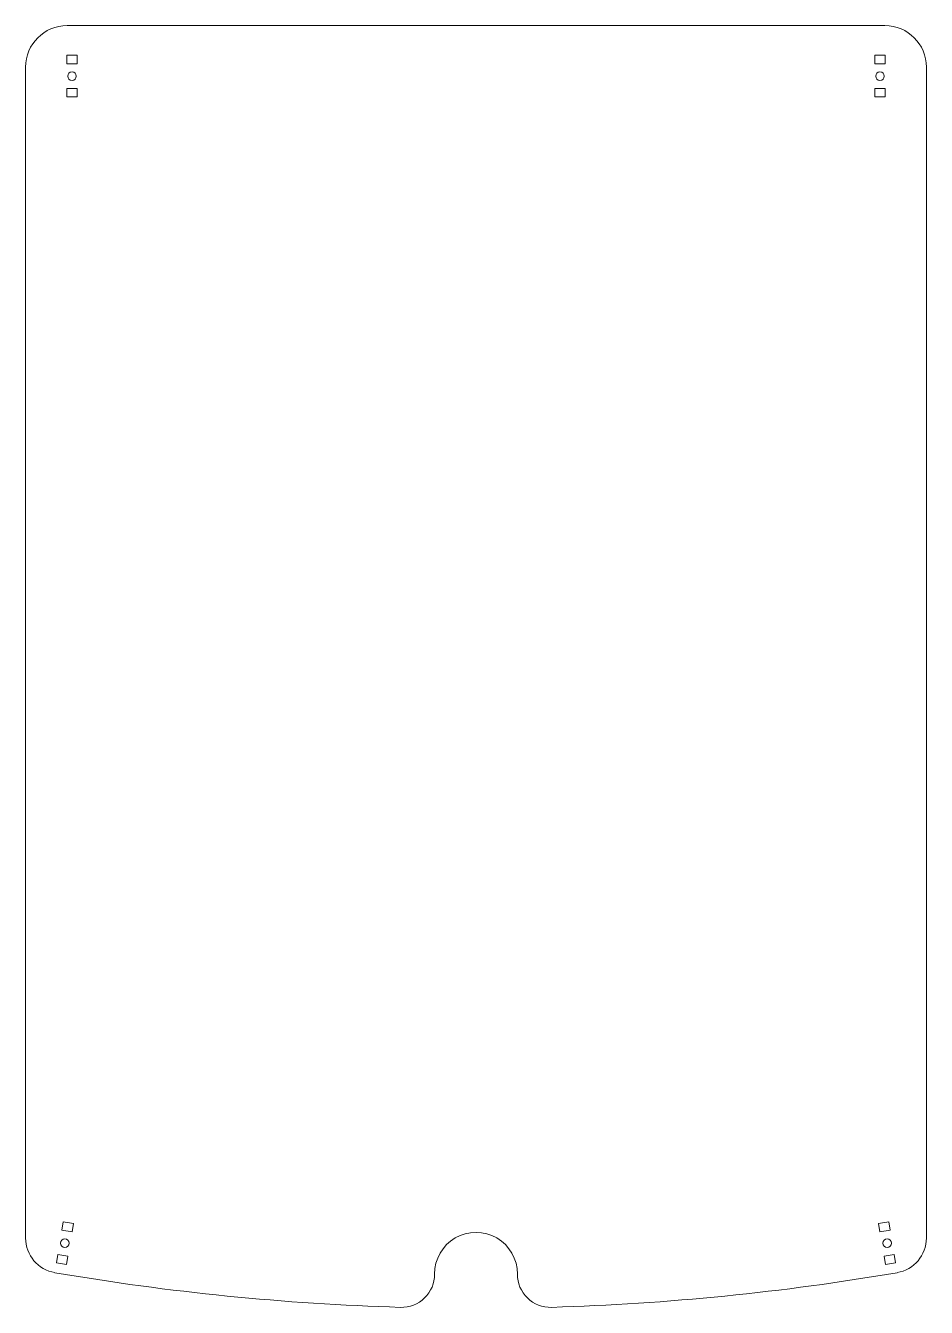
# Model space of a CAD drawing. Header units: millimetres. Extents: x -136 to 136, y -193 to 194.
import ezdxf

# ---------------------------------------------------------------- set-up
doc = ezdxf.new("R2010")
doc.units = ezdxf.units.MM

msp = doc.modelspace()

# ---------------------------------------------------------------- linework, layer by layer
at = {"color": 7, "linetype": 'Continuous', "lineweight": 15}
for p, q in [((123.5, 193.75), (-123.5, 193.75)), ((-123.55, 182.2), (-123.55, 184.8)), ((-123.55, 184.8), (-120.45, 184.8)), ((-120.45, 182.2), (-123.55, 182.2)), ((-120.45, 184.8), (-120.45, 182.2)), ((123.55, 184.8), (120.45, 184.8)), ((120.45, 184.8), (120.45, 182.2)), ((120.45, 182.2), (123.55, 182.2)), ((123.55, 182.2), (123.55, 184.8)), ((-136, 181.25), (-136, -172.47)), ((136, -172.47), (136, 181.25)), ((-123.55, 172.2), (-123.55, 174.8)), ((-123.55, 174.8), (-120.45, 174.8)), ((-120.45, 174.8), (-120.45, 172.2)), ((120.45, 174.8), (120.45, 172.2)), ((123.55, 174.8), (120.45, 174.8)), ((123.55, 172.2), (123.55, 174.8)), ((-120.45, 172.2), (-123.55, 172.2)), ((120.45, 172.2), (123.55, 172.2)), ((-124.62, -167.54), (-125.06, -170.11)), ((-125.06, -170.11), (-122, -170.62)), ((-121.57, -168.06), (-124.62, -167.54)), ((-122, -170.62), (-121.57, -168.06)), ((121.57, -168.06), (124.62, -167.54)), ((122, -170.62), (121.57, -168.06)), ((125.06, -170.11), (122, -170.62)), ((124.62, -167.54), (125.06, -170.11)), ((-126.29, -177.4), (-126.72, -179.97)), ((-123.23, -177.92), (-126.29, -177.4)), ((-123.67, -180.48), (-123.23, -177.92)), ((123.23, -177.92), (126.29, -177.4)), ((123.67, -180.48), (123.23, -177.92)), ((126.29, -177.4), (126.72, -179.97)), ((-126.72, -179.97), (-123.67, -180.48)), ((126.72, -179.97), (123.67, -180.48))]:
    msp.add_line(p, q, dxfattribs=at)
for centre in [(-122, 178.5), (122, 178.5), (-124.14, -174.01), (124.14, -174.01)]:
    msp.add_circle(centre, 1.3, dxfattribs=at)
for centre, radius, start, end in [((-123.5, 181.25), 12.5, 90, 180), ((123.5, 181.25), 12.5, 0, 90), ((-125.39, -172.47), 10.61, 180, 260.2761), ((0, -183.25), 12.5, 359.5944, 180.4056), ((125.39, -172.47), 10.61, 279.7239, 0), ((0, 559.25), 753, 260.27608, 268.26471), ((-22.5, -183.41), 10, 268.2647, 0.4056), ((22.5, -183.41), 10, 179.5944, 271.7353), ((0, 559.25), 753, 271.73529, 279.72392)]:
    msp.add_arc(centre, radius, start, end, dxfattribs=at)

doc.saveas('drawing.dxf')
